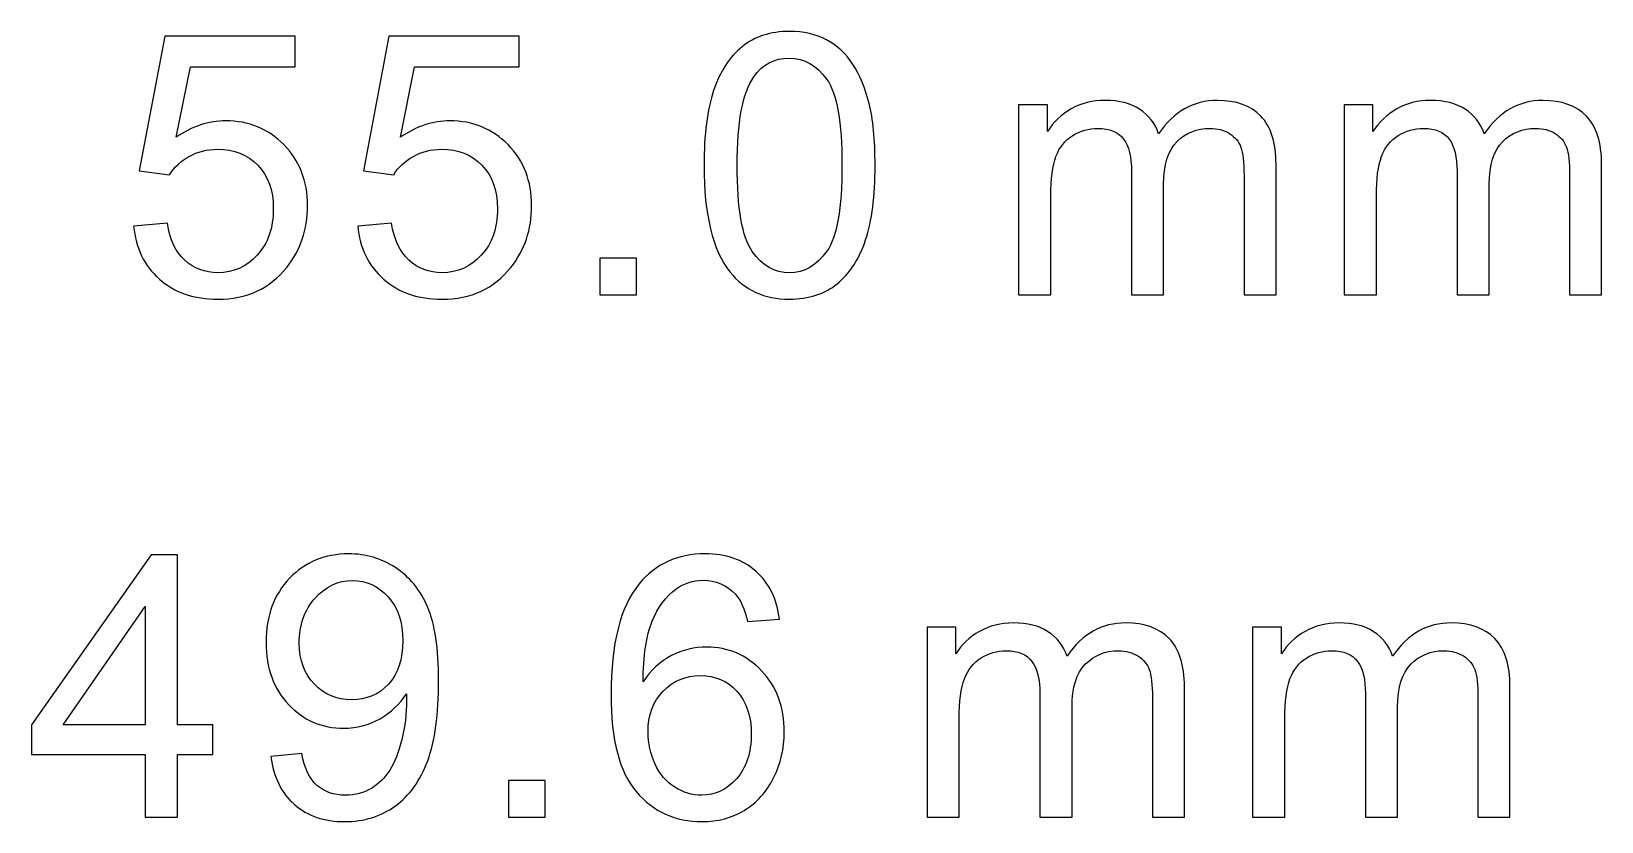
# Model space of a CAD drawing. Header units: millimetres. Extents: x -53.6 to 42.1, y -42.3 to 19.5.
# Drawn here: x -16.02 to 2.12, y 6.8 to 15.93 of the extents above; entities that cross this region are included whole.
import ezdxf

# ---------------------------------------------------------------- set-up
doc = ezdxf.new("R2010")
doc.units = ezdxf.units.MM
doc.header["$MEASUREMENT"] = 0
doc.layers.add('BG_OUTLINE', color=7, linetype='Continuous')

msp = doc.modelspace()

# ---------------------------------------------------------------- linework, layer by layer
at = {"layer": 'BG_OUTLINE', "color": 250}
for points, knots in [([(-14.8404, 13.6818), (-14.8404, 13.6818), (-14.4495, 13.715), (-14.4495, 13.715), (-14.4495, 13.715), (-14.4206, 13.5245), (-14.3536, 13.382), (-14.2485, 13.286), (-14.2485, 13.286), (-14.1426, 13.1901), (-14.0156, 13.1421), (-13.8668, 13.1421), (-13.8668, 13.1421), (-13.6875, 13.1421), (-13.5359, 13.2098), (-13.4124, 13.3446), (-13.4124, 13.3446), (-13.2882, 13.4801), (-13.2261, 13.6593), (-13.2261, 13.8822), (-13.2261, 13.8822), (-13.2261, 14.0946), (-13.2854, 14.2618), (-13.4046, 14.3846), (-13.4046, 14.3846), (-13.5239, 14.5073), (-13.6798, 14.5687), (-13.8731, 14.5687), (-13.8731, 14.5687), (-13.9931, 14.5687), (-14.101, 14.5412), (-14.1977, 14.4869), (-14.1977, 14.4869), (-14.2943, 14.4325), (-14.3698, 14.362), (-14.4248, 14.2752), (-14.4248, 14.2752), (-14.4248, 14.2752), (-14.7741, 14.3204), (-14.7741, 14.3204), (-14.7741, 14.3204), (-14.7741, 14.3204), (-14.4806, 15.8768), (-14.4806, 15.8768), (-14.4806, 15.8768), (-14.4806, 15.8768), (-12.9735, 15.8768), (-12.9735, 15.8768), (-12.9735, 15.8768), (-12.9735, 15.8768), (-12.9735, 15.5212), (-12.9735, 15.5212), (-12.9735, 15.5212), (-12.9735, 15.5212), (-14.1828, 15.5212), (-14.1828, 15.5212), (-14.1828, 15.5212), (-14.1828, 15.5212), (-14.3465, 14.707), (-14.3465, 14.707), (-14.3465, 14.707), (-14.1645, 14.834), (-13.9733, 14.8975), (-13.7736, 14.8975), (-13.7736, 14.8975), (-13.509, 14.8975), (-13.2861, 14.8058), (-13.1041, 14.6223), (-13.1041, 14.6223), (-12.922, 14.4389), (-12.831, 14.2032), (-12.831, 13.9154), (-12.831, 13.9154), (-12.831, 13.6409), (-12.9114, 13.4039), (-13.0709, 13.2042), (-13.0709, 13.2042), (-13.2656, 12.9594), (-13.5309, 12.8366), (-13.8668, 12.8366), (-13.8668, 12.8366), (-14.1426, 12.8366), (-14.3677, 12.9135), (-14.542, 13.068), (-14.542, 13.068), (-14.7162, 13.2225), (-14.8157, 13.4271), (-14.8404, 13.6818)], [0, 0, 0, 0, 0.0454545, 0.0454545, 0.0454545, 0.0454545, 0.0909091, 0.0909091, 0.0909091, 0.0909091, 0.1363636, 0.1363636, 0.1363636, 0.1363636, 0.1818182, 0.1818182, 0.1818182, 0.1818182, 0.2272727, 0.2272727, 0.2272727, 0.2272727, 0.2727273, 0.2727273, 0.2727273, 0.2727273, 0.3181818, 0.3181818, 0.3181818, 0.3181818, 0.3636364, 0.3636364, 0.3636364, 0.3636364, 0.4090909, 0.4090909, 0.4090909, 0.4090909, 0.4545455, 0.4545455, 0.4545455, 0.4545455, 0.5, 0.5, 0.5, 0.5, 0.5454545, 0.5454545, 0.5454545, 0.5454545, 0.5909091, 0.5909091, 0.5909091, 0.5909091, 0.6363636, 0.6363636, 0.6363636, 0.6363636, 0.6818182, 0.6818182, 0.6818182, 0.6818182, 0.7272727, 0.7272727, 0.7272727, 0.7272727, 0.7727273, 0.7727273, 0.7727273, 0.7727273, 0.8181818, 0.8181818, 0.8181818, 0.8181818, 0.8636364, 0.8636364, 0.8636364, 0.8636364, 0.9090909, 0.9090909, 0.9090909, 0.9090909, 0.9545455, 0.9545455, 0.9545455, 0.9545455, 1, 1, 1, 1]), ([(-12.2508, 13.6818), (-12.2508, 13.6818), (-11.8599, 13.715), (-11.8599, 13.715), (-11.8599, 13.715), (-11.831, 13.5245), (-11.764, 13.382), (-11.6589, 13.286), (-11.6589, 13.286), (-11.553, 13.1901), (-11.426, 13.1421), (-11.2772, 13.1421), (-11.2772, 13.1421), (-11.0979, 13.1421), (-10.9463, 13.2098), (-10.8228, 13.3446), (-10.8228, 13.3446), (-10.6986, 13.4801), (-10.6365, 13.6593), (-10.6365, 13.8822), (-10.6365, 13.8822), (-10.6365, 14.0946), (-10.6958, 14.2618), (-10.815, 14.3846), (-10.815, 14.3846), (-10.9343, 14.5073), (-11.0902, 14.5687), (-11.2835, 14.5687), (-11.2835, 14.5687), (-11.4035, 14.5687), (-11.5114, 14.5412), (-11.6081, 14.4869), (-11.6081, 14.4869), (-11.7047, 14.4325), (-11.7802, 14.362), (-11.8352, 14.2752), (-11.8352, 14.2752), (-11.8352, 14.2752), (-12.1845, 14.3204), (-12.1845, 14.3204), (-12.1845, 14.3204), (-12.1845, 14.3204), (-11.891, 15.8768), (-11.891, 15.8768), (-11.891, 15.8768), (-11.891, 15.8768), (-10.3839, 15.8768), (-10.3839, 15.8768), (-10.3839, 15.8768), (-10.3839, 15.8768), (-10.3839, 15.5212), (-10.3839, 15.5212), (-10.3839, 15.5212), (-10.3839, 15.5212), (-11.5932, 15.5212), (-11.5932, 15.5212), (-11.5932, 15.5212), (-11.5932, 15.5212), (-11.7569, 14.707), (-11.7569, 14.707), (-11.7569, 14.707), (-11.5749, 14.834), (-11.3837, 14.8975), (-11.184, 14.8975), (-11.184, 14.8975), (-10.9194, 14.8975), (-10.6965, 14.8058), (-10.5145, 14.6223), (-10.5145, 14.6223), (-10.3324, 14.4389), (-10.2414, 14.2032), (-10.2414, 13.9154), (-10.2414, 13.9154), (-10.2414, 13.6409), (-10.3218, 13.4039), (-10.4813, 13.2042), (-10.4813, 13.2042), (-10.676, 12.9594), (-10.9413, 12.8366), (-11.2772, 12.8366), (-11.2772, 12.8366), (-11.553, 12.8366), (-11.7781, 12.9135), (-11.9524, 13.068), (-11.9524, 13.068), (-12.1266, 13.2225), (-12.2261, 13.4271), (-12.2508, 13.6818)], [0, 0, 0, 0, 0.0454545, 0.0454545, 0.0454545, 0.0454545, 0.0909091, 0.0909091, 0.0909091, 0.0909091, 0.1363636, 0.1363636, 0.1363636, 0.1363636, 0.1818182, 0.1818182, 0.1818182, 0.1818182, 0.2272727, 0.2272727, 0.2272727, 0.2272727, 0.2727273, 0.2727273, 0.2727273, 0.2727273, 0.3181818, 0.3181818, 0.3181818, 0.3181818, 0.3636364, 0.3636364, 0.3636364, 0.3636364, 0.4090909, 0.4090909, 0.4090909, 0.4090909, 0.4545455, 0.4545455, 0.4545455, 0.4545455, 0.5, 0.5, 0.5, 0.5, 0.5454545, 0.5454545, 0.5454545, 0.5454545, 0.5909091, 0.5909091, 0.5909091, 0.5909091, 0.6363636, 0.6363636, 0.6363636, 0.6363636, 0.6818182, 0.6818182, 0.6818182, 0.6818182, 0.7272727, 0.7272727, 0.7272727, 0.7272727, 0.7727273, 0.7727273, 0.7727273, 0.7727273, 0.8181818, 0.8181818, 0.8181818, 0.8181818, 0.8636364, 0.8636364, 0.8636364, 0.8636364, 0.9090909, 0.9090909, 0.9090909, 0.9090909, 0.9545455, 0.9545455, 0.9545455, 0.9545455, 1, 1, 1, 1]), ([(-8.2498, 14.3825), (-8.2498, 14.7409), (-8.2131, 15.0294), (-8.139, 15.2475), (-8.139, 15.2475), (-8.0657, 15.4662), (-7.9556, 15.6348), (-7.8103, 15.7533), (-7.8103, 15.7533), (-7.6649, 15.8719), (-7.4822, 15.9311), (-7.262, 15.9311), (-7.262, 15.9311), (-7.0991, 15.9311), (-6.9565, 15.898), (-6.8338, 15.8324), (-6.8338, 15.8324), (-6.711, 15.7674), (-6.6101, 15.6729), (-6.5297, 15.5494), (-6.5297, 15.5494), (-6.45, 15.426), (-6.3872, 15.2757), (-6.342, 15.0986), (-6.342, 15.0986), (-6.2962, 14.9215), (-6.2736, 14.683), (-6.2736, 14.3825), (-6.2736, 14.3825), (-6.2736, 14.0269), (-6.3103, 13.7404), (-6.3829, 13.5217), (-6.3829, 13.5217), (-6.4563, 13.303), (-6.5657, 13.1343), (-6.711, 13.0151), (-6.711, 13.0151), (-6.8564, 12.8959), (-7.0398, 12.8366), (-7.262, 12.8366), (-7.262, 12.8366), (-7.5541, 12.8366), (-7.7834, 12.941), (-7.95, 13.1506), (-7.95, 13.1506), (-8.1496, 13.4024), (-8.2498, 13.8138), (-8.2498, 14.3825)], [0, 0, 0, 0, 0.0833333, 0.0833333, 0.0833333, 0.0833333, 0.1666667, 0.1666667, 0.1666667, 0.1666667, 0.25, 0.25, 0.25, 0.25, 0.3333333, 0.3333333, 0.3333333, 0.3333333, 0.4166667, 0.4166667, 0.4166667, 0.4166667, 0.5, 0.5, 0.5, 0.5, 0.5833333, 0.5833333, 0.5833333, 0.5833333, 0.6666667, 0.6666667, 0.6666667, 0.6666667, 0.75, 0.75, 0.75, 0.75, 0.8333333, 0.8333333, 0.8333333, 0.8333333, 0.9166667, 0.9166667, 0.9166667, 0.9166667, 1, 1, 1, 1]), ([(-7.8674, 14.3825), (-7.8674, 13.885), (-7.8088, 13.5541), (-7.6924, 13.389), (-7.6924, 13.389), (-7.576, 13.2246), (-7.4328, 13.1421), (-7.262, 13.1421), (-7.262, 13.1421), (-7.0906, 13.1421), (-6.9474, 13.2254), (-6.831, 13.3905), (-6.831, 13.3905), (-6.7145, 13.5556), (-6.656, 13.8865), (-6.656, 14.3825), (-6.656, 14.3825), (-6.656, 14.8813), (-6.7145, 15.2129), (-6.831, 15.3766), (-6.831, 15.3766), (-6.9474, 15.541), (-7.092, 15.6228), (-7.2656, 15.6228), (-7.2656, 15.6228), (-7.437, 15.6228), (-7.5732, 15.5501), (-7.6755, 15.4055), (-7.6755, 15.4055), (-7.8032, 15.2214), (-7.8674, 14.8799), (-7.8674, 14.3825)], [0, 0, 0, 0, 0.125, 0.125, 0.125, 0.125, 0.25, 0.25, 0.25, 0.25, 0.375, 0.375, 0.375, 0.375, 0.5, 0.5, 0.5, 0.5, 0.625, 0.625, 0.625, 0.625, 0.75, 0.75, 0.75, 0.75, 0.875, 0.875, 0.875, 0.875, 1, 1, 1, 1]), ([(-4.6155, 12.8881), (-4.6155, 12.8881), (-4.6155, 15.0831), (-4.6155, 15.0831), (-4.6155, 15.0831), (-4.6155, 15.0831), (-4.2832, 15.0831), (-4.2832, 15.0831), (-4.2832, 15.0831), (-4.2832, 15.0831), (-4.2832, 14.7754), (-4.2832, 14.7754), (-4.2832, 14.7754), (-4.214, 14.8827), (-4.1223, 14.9695), (-4.008, 15.0344), (-4.008, 15.0344), (-3.8937, 15.1), (-3.7632, 15.1332), (-3.6171, 15.1332), (-3.6171, 15.1332), (-3.4549, 15.1332), (-3.3215, 15.0993), (-3.2178, 15.0316), (-3.2178, 15.0316), (-3.1134, 14.9638), (-3.04, 14.87), (-2.9977, 14.7486), (-2.9977, 14.7486), (-2.8234, 15.0048), (-2.5976, 15.1332), (-2.3196, 15.1332), (-2.3196, 15.1332), (-2.1016, 15.1332), (-1.9344, 15.0725), (-1.8173, 14.9518), (-1.8173, 14.9518), (-1.7002, 14.8312), (-1.6416, 14.6456), (-1.6416, 14.3952), (-1.6416, 14.3952), (-1.6416, 14.3952), (-1.6416, 12.8881), (-1.6416, 12.8881), (-1.6416, 12.8881), (-1.6416, 12.8881), (-2.0113, 12.8881), (-2.0113, 12.8881), (-2.0113, 12.8881), (-2.0113, 12.8881), (-2.0113, 14.271), (-2.0113, 14.271), (-2.0113, 14.271), (-2.0113, 14.4198), (-2.0233, 14.5271), (-2.0473, 14.5927), (-2.0473, 14.5927), (-2.072, 14.6576), (-2.1157, 14.7105), (-2.1785, 14.7508), (-2.1785, 14.7508), (-2.242, 14.7903), (-2.3168, 14.8107), (-2.4022, 14.8107), (-2.4022, 14.8107), (-2.5567, 14.8107), (-2.6844, 14.7592), (-2.7867, 14.6562), (-2.7867, 14.6562), (-2.8883, 14.5539), (-2.9398, 14.3895), (-2.9398, 14.1637), (-2.9398, 14.1637), (-2.9398, 14.1637), (-2.9398, 12.8881), (-2.9398, 12.8881), (-2.9398, 12.8881), (-2.9398, 12.8881), (-3.3116, 12.8881), (-3.3116, 12.8881), (-3.3116, 12.8881), (-3.3116, 12.8881), (-3.3116, 14.314), (-3.3116, 14.314), (-3.3116, 14.314), (-3.3116, 14.4798), (-3.342, 14.604), (-3.4027, 14.6865), (-3.4027, 14.6865), (-3.4633, 14.7691), (-3.5621, 14.8107), (-3.7004, 14.8107), (-3.7004, 14.8107), (-3.8048, 14.8107), (-3.9015, 14.7832), (-3.9904, 14.7275), (-3.9904, 14.7275), (-4.0793, 14.6724), (-4.1442, 14.592), (-4.1837, 14.4862), (-4.1837, 14.4862), (-4.2239, 14.3796), (-4.2437, 14.2265), (-4.2437, 14.0269), (-4.2437, 14.0269), (-4.2437, 14.0269), (-4.2437, 12.8881), (-4.2437, 12.8881), (-4.2437, 12.8881), (-4.2437, 12.8881), (-4.6155, 12.8881), (-4.6155, 12.8881)], [0, 0, 0, 0, 0.0357143, 0.0357143, 0.0357143, 0.0357143, 0.0714286, 0.0714286, 0.0714286, 0.0714286, 0.1071429, 0.1071429, 0.1071429, 0.1071429, 0.1428571, 0.1428571, 0.1428571, 0.1428571, 0.1785714, 0.1785714, 0.1785714, 0.1785714, 0.2142857, 0.2142857, 0.2142857, 0.2142857, 0.25, 0.25, 0.25, 0.25, 0.2857143, 0.2857143, 0.2857143, 0.2857143, 0.3214286, 0.3214286, 0.3214286, 0.3214286, 0.3571429, 0.3571429, 0.3571429, 0.3571429, 0.3928571, 0.3928571, 0.3928571, 0.3928571, 0.4285714, 0.4285714, 0.4285714, 0.4285714, 0.4642857, 0.4642857, 0.4642857, 0.4642857, 0.5, 0.5, 0.5, 0.5, 0.5357143, 0.5357143, 0.5357143, 0.5357143, 0.5714286, 0.5714286, 0.5714286, 0.5714286, 0.6071429, 0.6071429, 0.6071429, 0.6071429, 0.6428571, 0.6428571, 0.6428571, 0.6428571, 0.6785714, 0.6785714, 0.6785714, 0.6785714, 0.7142857, 0.7142857, 0.7142857, 0.7142857, 0.75, 0.75, 0.75, 0.75, 0.7857143, 0.7857143, 0.7857143, 0.7857143, 0.8214286, 0.8214286, 0.8214286, 0.8214286, 0.8571429, 0.8571429, 0.8571429, 0.8571429, 0.8928571, 0.8928571, 0.8928571, 0.8928571, 0.9285714, 0.9285714, 0.9285714, 0.9285714, 0.9642857, 0.9642857, 0.9642857, 0.9642857, 1, 1, 1, 1]), ([(-0.854, 12.8881), (-0.854, 12.8881), (-0.854, 15.0831), (-0.854, 15.0831), (-0.854, 15.0831), (-0.854, 15.0831), (-0.5217, 15.0831), (-0.5217, 15.0831), (-0.5217, 15.0831), (-0.5217, 15.0831), (-0.5217, 14.7754), (-0.5217, 14.7754), (-0.5217, 14.7754), (-0.4525, 14.8827), (-0.3608, 14.9695), (-0.2465, 15.0344), (-0.2465, 15.0344), (-0.1322, 15.1), (-0.0017, 15.1332), (0.1444, 15.1332), (0.1444, 15.1332), (0.3066, 15.1332), (0.44, 15.0993), (0.5437, 15.0316), (0.5437, 15.0316), (0.6481, 14.9638), (0.7215, 14.87), (0.7638, 14.7486), (0.7638, 14.7486), (0.9381, 15.0048), (1.1639, 15.1332), (1.4419, 15.1332), (1.4419, 15.1332), (1.6599, 15.1332), (1.8271, 15.0725), (1.9442, 14.9518), (1.9442, 14.9518), (2.0613, 14.8312), (2.1199, 14.6456), (2.1199, 14.3952), (2.1199, 14.3952), (2.1199, 14.3952), (2.1199, 12.8881), (2.1199, 12.8881), (2.1199, 12.8881), (2.1199, 12.8881), (1.7502, 12.8881), (1.7502, 12.8881), (1.7502, 12.8881), (1.7502, 12.8881), (1.7502, 14.271), (1.7502, 14.271), (1.7502, 14.271), (1.7502, 14.4198), (1.7382, 14.5271), (1.7142, 14.5927), (1.7142, 14.5927), (1.6895, 14.6576), (1.6458, 14.7105), (1.583, 14.7508), (1.583, 14.7508), (1.5195, 14.7903), (1.4447, 14.8107), (1.3593, 14.8107), (1.3593, 14.8107), (1.2048, 14.8107), (1.0771, 14.7592), (0.9748, 14.6562), (0.9748, 14.6562), (0.8732, 14.5539), (0.8217, 14.3895), (0.8217, 14.1637), (0.8217, 14.1637), (0.8217, 14.1637), (0.8217, 12.8881), (0.8217, 12.8881), (0.8217, 12.8881), (0.8217, 12.8881), (0.4499, 12.8881), (0.4499, 12.8881), (0.4499, 12.8881), (0.4499, 12.8881), (0.4499, 14.314), (0.4499, 14.314), (0.4499, 14.314), (0.4499, 14.4798), (0.4195, 14.604), (0.3588, 14.6865), (0.3588, 14.6865), (0.2982, 14.7691), (0.1994, 14.8107), (0.0611, 14.8107), (0.0611, 14.8107), (-0.0433, 14.8107), (-0.14, 14.7832), (-0.2289, 14.7275), (-0.2289, 14.7275), (-0.3178, 14.6724), (-0.3827, 14.592), (-0.4222, 14.4862), (-0.4222, 14.4862), (-0.4624, 14.3796), (-0.4822, 14.2265), (-0.4822, 14.0269), (-0.4822, 14.0269), (-0.4822, 14.0269), (-0.4822, 12.8881), (-0.4822, 12.8881), (-0.4822, 12.8881), (-0.4822, 12.8881), (-0.854, 12.8881), (-0.854, 12.8881)], [0, 0, 0, 0, 0.0357143, 0.0357143, 0.0357143, 0.0357143, 0.0714286, 0.0714286, 0.0714286, 0.0714286, 0.1071429, 0.1071429, 0.1071429, 0.1071429, 0.1428571, 0.1428571, 0.1428571, 0.1428571, 0.1785714, 0.1785714, 0.1785714, 0.1785714, 0.2142857, 0.2142857, 0.2142857, 0.2142857, 0.25, 0.25, 0.25, 0.25, 0.2857143, 0.2857143, 0.2857143, 0.2857143, 0.3214286, 0.3214286, 0.3214286, 0.3214286, 0.3571429, 0.3571429, 0.3571429, 0.3571429, 0.3928571, 0.3928571, 0.3928571, 0.3928571, 0.4285714, 0.4285714, 0.4285714, 0.4285714, 0.4642857, 0.4642857, 0.4642857, 0.4642857, 0.5, 0.5, 0.5, 0.5, 0.5357143, 0.5357143, 0.5357143, 0.5357143, 0.5714286, 0.5714286, 0.5714286, 0.5714286, 0.6071429, 0.6071429, 0.6071429, 0.6071429, 0.6428571, 0.6428571, 0.6428571, 0.6428571, 0.6785714, 0.6785714, 0.6785714, 0.6785714, 0.7142857, 0.7142857, 0.7142857, 0.7142857, 0.75, 0.75, 0.75, 0.75, 0.7857143, 0.7857143, 0.7857143, 0.7857143, 0.8214286, 0.8214286, 0.8214286, 0.8214286, 0.8571429, 0.8571429, 0.8571429, 0.8571429, 0.8928571, 0.8928571, 0.8928571, 0.8928571, 0.9285714, 0.9285714, 0.9285714, 0.9285714, 0.9642857, 0.9642857, 0.9642857, 0.9642857, 1, 1, 1, 1]), ([(-9.4524, 12.8881), (-9.4524, 12.8881), (-9.4524, 13.3121), (-9.4524, 13.3121), (-9.4524, 13.3121), (-9.4524, 13.3121), (-9.0283, 13.3121), (-9.0283, 13.3121), (-9.0283, 13.3121), (-9.0283, 13.3121), (-9.0283, 12.8881), (-9.0283, 12.8881), (-9.0283, 12.8881), (-9.0283, 12.8881), (-9.4524, 12.8881), (-9.4524, 12.8881)], [0, 0, 0, 0, 0.25, 0.25, 0.25, 0.25, 0.5, 0.5, 0.5, 0.5, 0.75, 0.75, 0.75, 0.75, 1, 1, 1, 1]), ([(-14.7063, 6.8505), (-14.7063, 6.8505), (-14.7063, 7.5758), (-14.7063, 7.5758), (-14.7063, 7.5758), (-14.7063, 7.5758), (-16.0208, 7.5758), (-16.0208, 7.5758), (-16.0208, 7.5758), (-16.0208, 7.5758), (-16.0208, 7.9173), (-16.0208, 7.9173), (-16.0208, 7.9173), (-16.0208, 7.9173), (-14.6379, 9.8808), (-14.6379, 9.8808), (-14.6379, 9.8808), (-14.6379, 9.8808), (-14.3338, 9.8808), (-14.3338, 9.8808), (-14.3338, 9.8808), (-14.3338, 9.8808), (-14.3338, 7.9173), (-14.3338, 7.9173), (-14.3338, 7.9173), (-14.3338, 7.9173), (-13.9246, 7.9173), (-13.9246, 7.9173), (-13.9246, 7.9173), (-13.9246, 7.9173), (-13.9246, 7.5758), (-13.9246, 7.5758), (-13.9246, 7.5758), (-13.9246, 7.5758), (-14.3338, 7.5758), (-14.3338, 7.5758), (-14.3338, 7.5758), (-14.3338, 7.5758), (-14.3338, 6.8505), (-14.3338, 6.8505), (-14.3338, 6.8505), (-14.3338, 6.8505), (-14.7063, 6.8505), (-14.7063, 6.8505)], [0, 0, 0, 0, 0.0909091, 0.0909091, 0.0909091, 0.0909091, 0.1818182, 0.1818182, 0.1818182, 0.1818182, 0.2727273, 0.2727273, 0.2727273, 0.2727273, 0.3636364, 0.3636364, 0.3636364, 0.3636364, 0.4545455, 0.4545455, 0.4545455, 0.4545455, 0.5454545, 0.5454545, 0.5454545, 0.5454545, 0.6363636, 0.6363636, 0.6363636, 0.6363636, 0.7272727, 0.7272727, 0.7272727, 0.7272727, 0.8181818, 0.8181818, 0.8181818, 0.8181818, 0.9090909, 0.9090909, 0.9090909, 0.9090909, 1, 1, 1, 1]), ([(-13.2534, 7.5511), (-13.2534, 7.5511), (-12.8957, 7.5843), (-12.8957, 7.5843), (-12.8957, 7.5843), (-12.8653, 7.4164), (-12.8075, 7.2943), (-12.7221, 7.2181), (-12.7221, 7.2181), (-12.6367, 7.1426), (-12.5274, 7.1045), (-12.3933, 7.1045), (-12.3933, 7.1045), (-12.279, 7.1045), (-12.1788, 7.1306), (-12.0927, 7.1835), (-12.0927, 7.1835), (-12.0067, 7.2357), (-11.9361, 7.3056), (-11.8811, 7.3931), (-11.8811, 7.3931), (-11.8253, 7.4806), (-11.7795, 7.5991), (-11.7421, 7.7473), (-11.7421, 7.7473), (-11.7054, 7.8961), (-11.6864, 8.0478), (-11.6864, 8.2023), (-11.6864, 8.2023), (-11.6864, 8.2186), (-11.6871, 8.244), (-11.6885, 8.2764), (-11.6885, 8.2764), (-11.7633, 8.1586), (-11.8649, 8.0619), (-11.9933, 7.9886), (-11.9933, 7.9886), (-12.1224, 7.9145), (-12.2621, 7.8778), (-12.4117, 7.8778), (-12.4117, 7.8778), (-12.6628, 7.8778), (-12.8752, 7.9688), (-13.0488, 8.1508), (-13.0488, 8.1508), (-13.2223, 8.3329), (-13.3091, 8.572), (-13.3091, 8.8698), (-13.3091, 8.8698), (-13.3091, 9.1774), (-13.2188, 9.4243), (-13.0375, 9.612), (-13.0375, 9.612), (-12.8562, 9.7997), (-12.629, 9.8935), (-12.3559, 9.8935), (-12.3559, 9.8935), (-12.1591, 9.8935), (-11.9792, 9.8399), (-11.8155, 9.7341), (-11.8155, 9.7341), (-11.6525, 9.6283), (-11.5283, 9.4766), (-11.4436, 9.2804), (-11.4436, 9.2804), (-11.359, 9.0843), (-11.3166, 8.7999), (-11.3166, 8.4274), (-11.3166, 8.4274), (-11.3166, 8.0408), (-11.3583, 7.7324), (-11.4422, 7.5024), (-11.4422, 7.5024), (-11.5269, 7.2731), (-11.6518, 7.0989), (-11.8176, 6.9789), (-11.8176, 6.9789), (-11.9841, 6.859), (-12.1781, 6.799), (-12.4018, 6.799), (-12.4018, 6.799), (-12.6388, 6.799), (-12.8322, 6.8646), (-12.9824, 6.9965), (-12.9824, 6.9965), (-13.1327, 7.1278), (-13.223, 7.3126), (-13.2534, 7.5511)], [0, 0, 0, 0, 0.0454545, 0.0454545, 0.0454545, 0.0454545, 0.0909091, 0.0909091, 0.0909091, 0.0909091, 0.1363636, 0.1363636, 0.1363636, 0.1363636, 0.1818182, 0.1818182, 0.1818182, 0.1818182, 0.2272727, 0.2272727, 0.2272727, 0.2272727, 0.2727273, 0.2727273, 0.2727273, 0.2727273, 0.3181818, 0.3181818, 0.3181818, 0.3181818, 0.3636364, 0.3636364, 0.3636364, 0.3636364, 0.4090909, 0.4090909, 0.4090909, 0.4090909, 0.4545455, 0.4545455, 0.4545455, 0.4545455, 0.5, 0.5, 0.5, 0.5, 0.5454545, 0.5454545, 0.5454545, 0.5454545, 0.5909091, 0.5909091, 0.5909091, 0.5909091, 0.6363636, 0.6363636, 0.6363636, 0.6363636, 0.6818182, 0.6818182, 0.6818182, 0.6818182, 0.7272727, 0.7272727, 0.7272727, 0.7272727, 0.7727273, 0.7727273, 0.7727273, 0.7727273, 0.8181818, 0.8181818, 0.8181818, 0.8181818, 0.8636364, 0.8636364, 0.8636364, 0.8636364, 0.9090909, 0.9090909, 0.9090909, 0.9090909, 0.9545455, 0.9545455, 0.9545455, 0.9545455, 1, 1, 1, 1]), ([(-7.3777, 9.1386), (-7.3777, 9.1386), (-7.7474, 9.1097), (-7.7474, 9.1097), (-7.7474, 9.1097), (-7.7806, 9.2557), (-7.8272, 9.3623), (-7.8878, 9.4279), (-7.8878, 9.4279), (-7.9887, 9.5344), (-8.1129, 9.5873), (-8.2604, 9.5873), (-8.2604, 9.5873), (-8.3789, 9.5873), (-8.4826, 9.5542), (-8.5722, 9.4878), (-8.5722, 9.4878), (-8.6894, 9.4025), (-8.7818, 9.2776), (-8.8495, 9.1139), (-8.8495, 9.1139), (-8.9165, 8.9502), (-8.9518, 8.7167), (-8.9546, 8.4133), (-8.9546, 8.4133), (-8.865, 8.5495), (-8.7557, 8.6511), (-8.6259, 8.7174), (-8.6259, 8.7174), (-8.4967, 8.783), (-8.3606, 8.8162), (-8.2187, 8.8162), (-8.2187, 8.8162), (-7.9704, 8.8162), (-7.7594, 8.7251), (-7.5852, 8.5424), (-7.5852, 8.5424), (-7.4109, 8.3597), (-7.3234, 8.124), (-7.3234, 7.8347), (-7.3234, 7.8347), (-7.3234, 7.6442), (-7.365, 7.4679), (-7.4469, 7.3042), (-7.4469, 7.3042), (-7.5287, 7.1412), (-7.6416, 7.0156), (-7.7848, 6.9288), (-7.7848, 6.9288), (-7.9281, 6.842), (-8.0903, 6.799), (-8.2724, 6.799), (-8.2724, 6.799), (-8.5828, 6.799), (-8.8354, 6.9126), (-9.0308, 7.1412), (-9.0308, 7.1412), (-9.227, 7.3691), (-9.3243, 7.7451), (-9.3243, 8.2687), (-9.3243, 8.2687), (-9.3243, 8.8543), (-9.2164, 9.2797), (-8.9998, 9.5457), (-8.9998, 9.5457), (-8.8114, 9.7771), (-8.5574, 9.8935), (-8.2371, 9.8935), (-8.2371, 9.8935), (-7.9993, 9.8935), (-7.8039, 9.8265), (-7.6515, 9.6925), (-7.6515, 9.6925), (-7.4991, 9.5591), (-7.4081, 9.3743), (-7.3777, 9.1386)], [0, 0, 0, 0, 0.0526316, 0.0526316, 0.0526316, 0.0526316, 0.1052632, 0.1052632, 0.1052632, 0.1052632, 0.1578947, 0.1578947, 0.1578947, 0.1578947, 0.2105263, 0.2105263, 0.2105263, 0.2105263, 0.2631579, 0.2631579, 0.2631579, 0.2631579, 0.3157895, 0.3157895, 0.3157895, 0.3157895, 0.3684211, 0.3684211, 0.3684211, 0.3684211, 0.4210526, 0.4210526, 0.4210526, 0.4210526, 0.4736842, 0.4736842, 0.4736842, 0.4736842, 0.5263158, 0.5263158, 0.5263158, 0.5263158, 0.5789474, 0.5789474, 0.5789474, 0.5789474, 0.6315789, 0.6315789, 0.6315789, 0.6315789, 0.6842105, 0.6842105, 0.6842105, 0.6842105, 0.7368421, 0.7368421, 0.7368421, 0.7368421, 0.7894737, 0.7894737, 0.7894737, 0.7894737, 0.8421053, 0.8421053, 0.8421053, 0.8421053, 0.8947368, 0.8947368, 0.8947368, 0.8947368, 0.9473684, 0.9473684, 0.9473684, 0.9473684, 1, 1, 1, 1]), ([(-11.7301, 8.8888), (-11.7301, 9.1019), (-11.7865, 9.2719), (-11.9001, 9.3968), (-11.9001, 9.3968), (-12.0144, 9.5224), (-12.1506, 9.5852), (-12.3108, 9.5852), (-12.3108, 9.5852), (-12.4759, 9.5852), (-12.6198, 9.5175), (-12.7426, 9.3827), (-12.7426, 9.3827), (-12.8653, 9.2473), (-12.9267, 9.0723), (-12.9267, 8.8578), (-12.9267, 8.8578), (-12.9267, 8.6645), (-12.8681, 8.5078), (-12.7517, 8.3872), (-12.7517, 8.3872), (-12.6353, 8.2665), (-12.4921, 8.2066), (-12.3213, 8.2066), (-12.3213, 8.2066), (-12.1485, 8.2066), (-12.0074, 8.2665), (-11.8966, 8.3872), (-11.8966, 8.3872), (-11.7851, 8.5078), (-11.7301, 8.6751), (-11.7301, 8.8888)], [0, 0, 0, 0, 0.125, 0.125, 0.125, 0.125, 0.25, 0.25, 0.25, 0.25, 0.375, 0.375, 0.375, 0.375, 0.5, 0.5, 0.5, 0.5, 0.625, 0.625, 0.625, 0.625, 0.75, 0.75, 0.75, 0.75, 0.875, 0.875, 0.875, 0.875, 1, 1, 1, 1]), ([(-14.7063, 7.9173), (-14.7063, 7.9173), (-14.7063, 9.2832), (-14.7063, 9.2832), (-14.7063, 9.2832), (-14.7063, 9.2832), (-15.6546, 7.9173), (-15.6546, 7.9173), (-15.6546, 7.9173), (-15.6546, 7.9173), (-14.7063, 7.9173), (-14.7063, 7.9173)], [0, 0, 0, 0, 0.3333333, 0.3333333, 0.3333333, 0.3333333, 0.6666667, 0.6666667, 0.6666667, 0.6666667, 1, 1, 1, 1]), ([(-5.6738, 6.8505), (-5.6738, 6.8505), (-5.6738, 9.0455), (-5.6738, 9.0455), (-5.6738, 9.0455), (-5.6738, 9.0455), (-5.3415, 9.0455), (-5.3415, 9.0455), (-5.3415, 9.0455), (-5.3415, 9.0455), (-5.3415, 8.7378), (-5.3415, 8.7378), (-5.3415, 8.7378), (-5.2723, 8.8451), (-5.1806, 8.9319), (-5.0663, 8.9968), (-5.0663, 8.9968), (-4.952, 9.0624), (-4.8215, 9.0956), (-4.6754, 9.0956), (-4.6754, 9.0956), (-4.5132, 9.0956), (-4.3798, 9.0617), (-4.2761, 8.994), (-4.2761, 8.994), (-4.1717, 8.9262), (-4.0983, 8.8324), (-4.056, 8.711), (-4.056, 8.711), (-3.8817, 8.9672), (-3.6559, 9.0956), (-3.3779, 9.0956), (-3.3779, 9.0956), (-3.1599, 9.0956), (-2.9927, 9.0349), (-2.8756, 8.9142), (-2.8756, 8.9142), (-2.7585, 8.7936), (-2.6999, 8.608), (-2.6999, 8.3576), (-2.6999, 8.3576), (-2.6999, 8.3576), (-2.6999, 6.8505), (-2.6999, 6.8505), (-2.6999, 6.8505), (-2.6999, 6.8505), (-3.0696, 6.8505), (-3.0696, 6.8505), (-3.0696, 6.8505), (-3.0696, 6.8505), (-3.0696, 8.2334), (-3.0696, 8.2334), (-3.0696, 8.2334), (-3.0696, 8.3822), (-3.0816, 8.4895), (-3.1056, 8.5551), (-3.1056, 8.5551), (-3.1303, 8.62), (-3.174, 8.6729), (-3.2368, 8.7132), (-3.2368, 8.7132), (-3.3003, 8.7527), (-3.3751, 8.7731), (-3.4605, 8.7731), (-3.4605, 8.7731), (-3.615, 8.7731), (-3.7427, 8.7216), (-3.845, 8.6186), (-3.845, 8.6186), (-3.9466, 8.5163), (-3.9981, 8.3519), (-3.9981, 8.1261), (-3.9981, 8.1261), (-3.9981, 8.1261), (-3.9981, 6.8505), (-3.9981, 6.8505), (-3.9981, 6.8505), (-3.9981, 6.8505), (-4.3699, 6.8505), (-4.3699, 6.8505), (-4.3699, 6.8505), (-4.3699, 6.8505), (-4.3699, 8.2764), (-4.3699, 8.2764), (-4.3699, 8.2764), (-4.3699, 8.4422), (-4.4003, 8.5664), (-4.461, 8.6489), (-4.461, 8.6489), (-4.5216, 8.7315), (-4.6204, 8.7731), (-4.7587, 8.7731), (-4.7587, 8.7731), (-4.8631, 8.7731), (-4.9598, 8.7456), (-5.0487, 8.6899), (-5.0487, 8.6899), (-5.1376, 8.6348), (-5.2025, 8.5544), (-5.242, 8.4486), (-5.242, 8.4486), (-5.2822, 8.342), (-5.302, 8.1889), (-5.302, 7.9893), (-5.302, 7.9893), (-5.302, 7.9893), (-5.302, 6.8505), (-5.302, 6.8505), (-5.302, 6.8505), (-5.302, 6.8505), (-5.6738, 6.8505), (-5.6738, 6.8505)], [0, 0, 0, 0, 0.0357143, 0.0357143, 0.0357143, 0.0357143, 0.0714286, 0.0714286, 0.0714286, 0.0714286, 0.1071429, 0.1071429, 0.1071429, 0.1071429, 0.1428571, 0.1428571, 0.1428571, 0.1428571, 0.1785714, 0.1785714, 0.1785714, 0.1785714, 0.2142857, 0.2142857, 0.2142857, 0.2142857, 0.25, 0.25, 0.25, 0.25, 0.2857143, 0.2857143, 0.2857143, 0.2857143, 0.3214286, 0.3214286, 0.3214286, 0.3214286, 0.3571429, 0.3571429, 0.3571429, 0.3571429, 0.3928571, 0.3928571, 0.3928571, 0.3928571, 0.4285714, 0.4285714, 0.4285714, 0.4285714, 0.4642857, 0.4642857, 0.4642857, 0.4642857, 0.5, 0.5, 0.5, 0.5, 0.5357143, 0.5357143, 0.5357143, 0.5357143, 0.5714286, 0.5714286, 0.5714286, 0.5714286, 0.6071429, 0.6071429, 0.6071429, 0.6071429, 0.6428571, 0.6428571, 0.6428571, 0.6428571, 0.6785714, 0.6785714, 0.6785714, 0.6785714, 0.7142857, 0.7142857, 0.7142857, 0.7142857, 0.75, 0.75, 0.75, 0.75, 0.7857143, 0.7857143, 0.7857143, 0.7857143, 0.8214286, 0.8214286, 0.8214286, 0.8214286, 0.8571429, 0.8571429, 0.8571429, 0.8571429, 0.8928571, 0.8928571, 0.8928571, 0.8928571, 0.9285714, 0.9285714, 0.9285714, 0.9285714, 0.9642857, 0.9642857, 0.9642857, 0.9642857, 1, 1, 1, 1]), ([(-1.9123, 6.8505), (-1.9123, 6.8505), (-1.9123, 9.0455), (-1.9123, 9.0455), (-1.9123, 9.0455), (-1.9123, 9.0455), (-1.58, 9.0455), (-1.58, 9.0455), (-1.58, 9.0455), (-1.58, 9.0455), (-1.58, 8.7378), (-1.58, 8.7378), (-1.58, 8.7378), (-1.5108, 8.8451), (-1.4191, 8.9319), (-1.3048, 8.9968), (-1.3048, 8.9968), (-1.1905, 9.0624), (-1.06, 9.0956), (-0.9139, 9.0956), (-0.9139, 9.0956), (-0.7517, 9.0956), (-0.6183, 9.0617), (-0.5146, 8.994), (-0.5146, 8.994), (-0.4102, 8.9262), (-0.3368, 8.8324), (-0.2945, 8.711), (-0.2945, 8.711), (-0.1202, 8.9672), (0.1056, 9.0956), (0.3836, 9.0956), (0.3836, 9.0956), (0.6016, 9.0956), (0.7688, 9.0349), (0.8859, 8.9142), (0.8859, 8.9142), (1.003, 8.7936), (1.0616, 8.608), (1.0616, 8.3576), (1.0616, 8.3576), (1.0616, 8.3576), (1.0616, 6.8505), (1.0616, 6.8505), (1.0616, 6.8505), (1.0616, 6.8505), (0.6919, 6.8505), (0.6919, 6.8505), (0.6919, 6.8505), (0.6919, 6.8505), (0.6919, 8.2334), (0.6919, 8.2334), (0.6919, 8.2334), (0.6919, 8.3822), (0.6799, 8.4895), (0.6559, 8.5551), (0.6559, 8.5551), (0.6312, 8.62), (0.5875, 8.6729), (0.5247, 8.7132), (0.5247, 8.7132), (0.4612, 8.7527), (0.3864, 8.7731), (0.301, 8.7731), (0.301, 8.7731), (0.1465, 8.7731), (0.0188, 8.7216), (-0.0835, 8.6186), (-0.0835, 8.6186), (-0.1851, 8.5163), (-0.2366, 8.3519), (-0.2366, 8.1261), (-0.2366, 8.1261), (-0.2366, 8.1261), (-0.2366, 6.8505), (-0.2366, 6.8505), (-0.2366, 6.8505), (-0.2366, 6.8505), (-0.6084, 6.8505), (-0.6084, 6.8505), (-0.6084, 6.8505), (-0.6084, 6.8505), (-0.6084, 8.2764), (-0.6084, 8.2764), (-0.6084, 8.2764), (-0.6084, 8.4422), (-0.6388, 8.5664), (-0.6995, 8.6489), (-0.6995, 8.6489), (-0.7601, 8.7315), (-0.8589, 8.7731), (-0.9972, 8.7731), (-0.9972, 8.7731), (-1.1016, 8.7731), (-1.1983, 8.7456), (-1.2872, 8.6899), (-1.2872, 8.6899), (-1.3761, 8.6348), (-1.441, 8.5544), (-1.4805, 8.4486), (-1.4805, 8.4486), (-1.5207, 8.342), (-1.5405, 8.1889), (-1.5405, 7.9893), (-1.5405, 7.9893), (-1.5405, 7.9893), (-1.5405, 6.8505), (-1.5405, 6.8505), (-1.5405, 6.8505), (-1.5405, 6.8505), (-1.9123, 6.8505), (-1.9123, 6.8505)], [0, 0, 0, 0, 0.0357143, 0.0357143, 0.0357143, 0.0357143, 0.0714286, 0.0714286, 0.0714286, 0.0714286, 0.1071429, 0.1071429, 0.1071429, 0.1071429, 0.1428571, 0.1428571, 0.1428571, 0.1428571, 0.1785714, 0.1785714, 0.1785714, 0.1785714, 0.2142857, 0.2142857, 0.2142857, 0.2142857, 0.25, 0.25, 0.25, 0.25, 0.2857143, 0.2857143, 0.2857143, 0.2857143, 0.3214286, 0.3214286, 0.3214286, 0.3214286, 0.3571429, 0.3571429, 0.3571429, 0.3571429, 0.3928571, 0.3928571, 0.3928571, 0.3928571, 0.4285714, 0.4285714, 0.4285714, 0.4285714, 0.4642857, 0.4642857, 0.4642857, 0.4642857, 0.5, 0.5, 0.5, 0.5, 0.5357143, 0.5357143, 0.5357143, 0.5357143, 0.5714286, 0.5714286, 0.5714286, 0.5714286, 0.6071429, 0.6071429, 0.6071429, 0.6071429, 0.6428571, 0.6428571, 0.6428571, 0.6428571, 0.6785714, 0.6785714, 0.6785714, 0.6785714, 0.7142857, 0.7142857, 0.7142857, 0.7142857, 0.75, 0.75, 0.75, 0.75, 0.7857143, 0.7857143, 0.7857143, 0.7857143, 0.8214286, 0.8214286, 0.8214286, 0.8214286, 0.8571429, 0.8571429, 0.8571429, 0.8571429, 0.8928571, 0.8928571, 0.8928571, 0.8928571, 0.9285714, 0.9285714, 0.9285714, 0.9285714, 0.9642857, 0.9642857, 0.9642857, 0.9642857, 1, 1, 1, 1]), ([(-8.8968, 7.8326), (-8.8968, 7.7042), (-8.8693, 7.5814), (-8.8149, 7.4643), (-8.8149, 7.4643), (-8.7606, 7.3472), (-8.6844, 7.2583), (-8.587, 7.1969), (-8.587, 7.1969), (-8.489, 7.1355), (-8.386, 7.1045), (-8.2787, 7.1045), (-8.2787, 7.1045), (-8.1214, 7.1045), (-7.9866, 7.168), (-7.8737, 7.295), (-7.8737, 7.295), (-7.7608, 7.422), (-7.7044, 7.5941), (-7.7044, 7.8115), (-7.7044, 7.8115), (-7.7044, 8.021), (-7.7601, 8.1861), (-7.8716, 8.3068), (-7.8716, 8.3068), (-7.9831, 8.4274), (-8.1235, 8.4874), (-8.2928, 8.4874), (-8.2928, 8.4874), (-8.4615, 8.4874), (-8.604, 8.4274), (-8.7211, 8.3068), (-8.7211, 8.3068), (-8.8382, 8.1861), (-8.8968, 8.0281), (-8.8968, 7.8326)], [0, 0, 0, 0, 0.1111111, 0.1111111, 0.1111111, 0.1111111, 0.2222222, 0.2222222, 0.2222222, 0.2222222, 0.3333333, 0.3333333, 0.3333333, 0.3333333, 0.4444444, 0.4444444, 0.4444444, 0.4444444, 0.5555556, 0.5555556, 0.5555556, 0.5555556, 0.6666667, 0.6666667, 0.6666667, 0.6666667, 0.7777778, 0.7777778, 0.7777778, 0.7777778, 0.8888889, 0.8888889, 0.8888889, 0.8888889, 1, 1, 1, 1]), ([(-10.5107, 6.8505), (-10.5107, 6.8505), (-10.5107, 7.2745), (-10.5107, 7.2745), (-10.5107, 7.2745), (-10.5107, 7.2745), (-10.0866, 7.2745), (-10.0866, 7.2745), (-10.0866, 7.2745), (-10.0866, 7.2745), (-10.0866, 6.8505), (-10.0866, 6.8505), (-10.0866, 6.8505), (-10.0866, 6.8505), (-10.5107, 6.8505), (-10.5107, 6.8505)], [0, 0, 0, 0, 0.25, 0.25, 0.25, 0.25, 0.5, 0.5, 0.5, 0.5, 0.75, 0.75, 0.75, 0.75, 1, 1, 1, 1])]:
    msp.add_open_spline(points, degree=3, knots=knots, dxfattribs=at)

doc.saveas('drawing.dxf')
